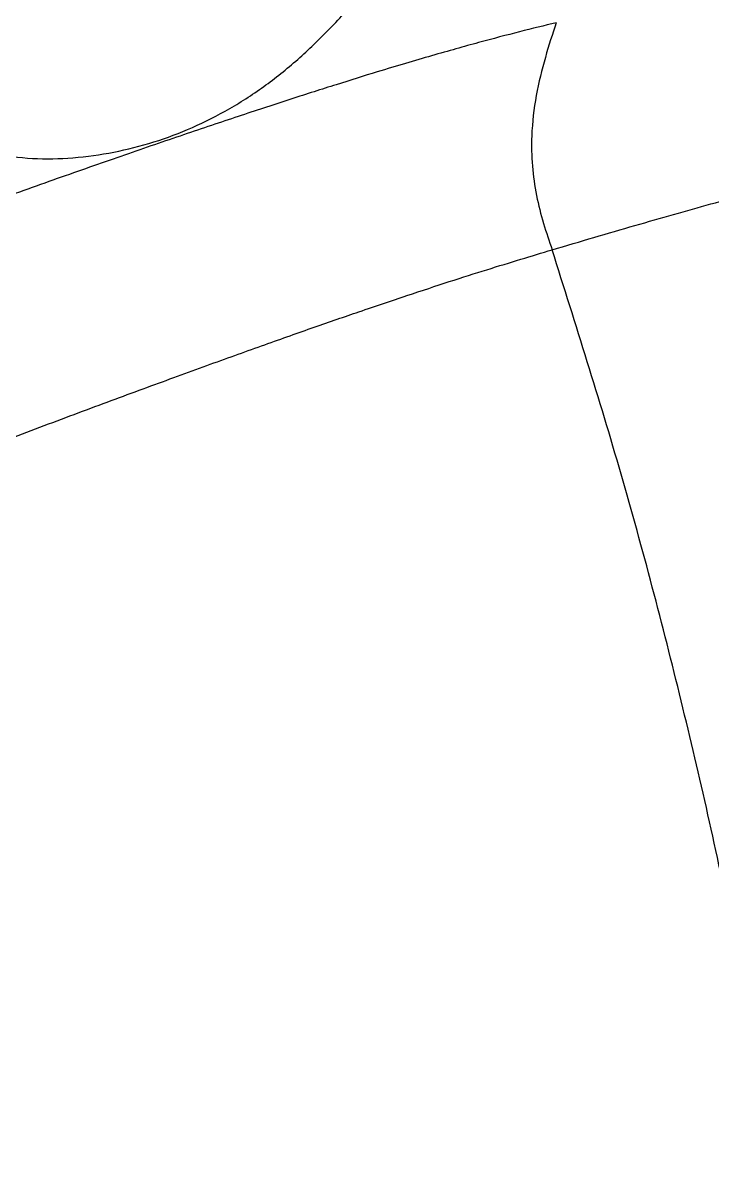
# Model space of a CAD drawing. Extents: x 939 to 1039, y 781 to 934.
# Drawn here: x 1021.77 to 1025.26, y 850 to 855.75 of the extents above; entities that cross this region are included whole.
import ezdxf

# ---------------------------------------------------------------- set-up
doc = ezdxf.new("R2010")
doc.units = 0
doc.header["$MEASUREMENT"] = 0
doc.layers.add('1', color=4, linetype='Continuous')

# ---------------------------------------------------------------- blocks, each defined once
blk = doc.blocks.new('Envoy')
at = {"layer": '1', "color": 3, "linetype": 'Continuous', "lineweight": 25}
for points, knots in [([(81.7374, 57.5764), (81.761, 57.4614), (81.8086, 57.2292), (81.9181, 56.9379), (82.0352, 56.699), (82.1507, 56.5092), (82.2794, 56.3383), (82.4219, 56.1896), (82.5802, 56.0667), (82.7555, 55.9741), (82.9453, 55.9145), (83.1446, 55.8864), (83.3491, 55.8867), (83.5549, 55.9123), (83.7572, 55.961), (83.9538, 56.0315), (84.1438, 56.1241), (84.3263, 56.2395), (84.4997, 56.3766), (84.664, 56.5326), (84.8207, 56.7052), (84.9938, 56.9196), (85.1787, 57.1767), (85.4047, 57.5231), (85.6447, 57.9263), (85.8979, 58.386), (86.1378, 58.8488), (86.368, 59.3156), (86.5903, 59.7864), (86.8463, 60.35), (87.1314, 61.0072), (87.4427, 61.7578), (87.6412, 62.2595), (87.7403, 62.51)], [0, 0, 0, 0, 0.032543, 0.065719, 0.08804, 0.110386, 0.132828, 0.15527, 0.177835, 0.200941, 0.224344, 0.247841, 0.271674, 0.295778, 0.3197, 0.343004, 0.366106, 0.388913, 0.410849, 0.43232, 0.453699, 0.474997, 0.506073, 0.536331, 0.581179, 0.625015, 0.66837, 0.711746, 0.754976, 0.79814, 0.865823, 0.933011, 1, 1, 1, 1]), ([(85.8172, 56.5757), (85.7565, 56.5608), (85.6347, 56.5309), (85.4294, 56.477), (85.1938, 56.4112), (84.9499, 56.3387), (84.7078, 56.2636), (84.4792, 56.1906), (84.2285, 56.1083), (83.9548, 56.0164), (83.6581, 55.9147), (83.3388, 55.8031), (82.9984, 55.6819), (82.639, 55.5519), (82.2642, 55.4142), (81.8785, 55.2706), (81.487, 55.123), (81.0676, 54.9632), (80.6231, 54.7923), (80.156, 54.6111), (79.6935, 54.4305), (79.2356, 54.2509), (78.9325, 54.1316), (78.7812, 54.0721)], [0, 0, 0, 0, 0.06194, 0.124174, 0.186658, 0.249213, 0.290916, 0.332655, 0.374482, 0.416408, 0.458405, 0.500416, 0.542401, 0.584352, 0.626282, 0.668173, 0.709971, 0.751639, 0.801474, 0.851265, 0.90101, 0.950598, 1, 1, 1, 1]), ([(85.8172, 56.5757), (85.7983, 56.5177), (85.7593, 56.3984), (85.7122, 56.2079), (85.6902, 56.0223), (85.6933, 55.8516), (85.7146, 55.7025), (85.7515, 55.5611), (85.7816, 55.4712), (85.7965, 55.4269)], [0, 0, 0, 0, 0.161383, 0.332357, 0.506152, 0.6347, 0.760052, 0.881842, 1, 1, 1, 1]), ([(85.7965, 55.4269), (85.9382, 55.4688), (86.2214, 55.5526), (86.603, 55.6606), (86.9582, 55.7581), (87.2872, 55.8449), (87.593, 55.9225), (87.8792, 55.9921), (88.054, 56.0322), (88.1412, 56.0522)], [0, 0, 0, 0, 0.143197, 0.286298, 0.429288, 0.57223, 0.715062, 0.857714, 1, 1, 1, 1]), ([(78.385, 52.6292), (78.5398, 52.6917), (78.8501, 52.817), (79.3189, 53.0059), (79.7928, 53.1961), (80.2714, 53.3874), (80.727, 53.5685), (81.1575, 53.7386), (81.5608, 53.8969), (81.9606, 54.0527), (82.353, 54.2045), (82.7342, 54.3505), (83.1001, 54.4893), (83.447, 54.6195), (83.7718, 54.7398), (84.0723, 54.8496), (84.3474, 54.9485), (84.5974, 55.0369), (84.8385, 55.1203), (85.0668, 55.1975), (85.28, 55.2674), (85.469, 55.3274), (85.6396, 55.3799), (85.7442, 55.4112), (85.7965, 55.4269)], [0, 0, 0, 0, 0.049402, 0.098989, 0.148733, 0.198523, 0.248355, 0.290017, 0.331822, 0.373726, 0.415658, 0.457612, 0.499599, 0.541608, 0.5836, 0.62552, 0.667345, 0.709083, 0.750783, 0.800831, 0.850854, 0.900759, 0.950468, 1, 1, 1, 1]), ([(86.923, 50.8262), (86.8544, 51.2148), (86.7171, 51.9933), (86.4549, 53.1488), (86.1543, 54.2969), (85.9159, 55.0497), (85.7965, 55.4269)], [0, 0, 0, 0, 0.248632, 0.498064, 0.74847, 1, 1, 1, 1])]:
    blk.add_open_spline(points, degree=3, knots=knots, dxfattribs=at)

msp = doc.modelspace()

# ---------------------------------------------------------------- block references
at = {"layer": '1'}
msp.add_blockref('Envoy', (938.6538, 799.1744), dxfattribs=at)

doc.saveas('drawing.dxf')
